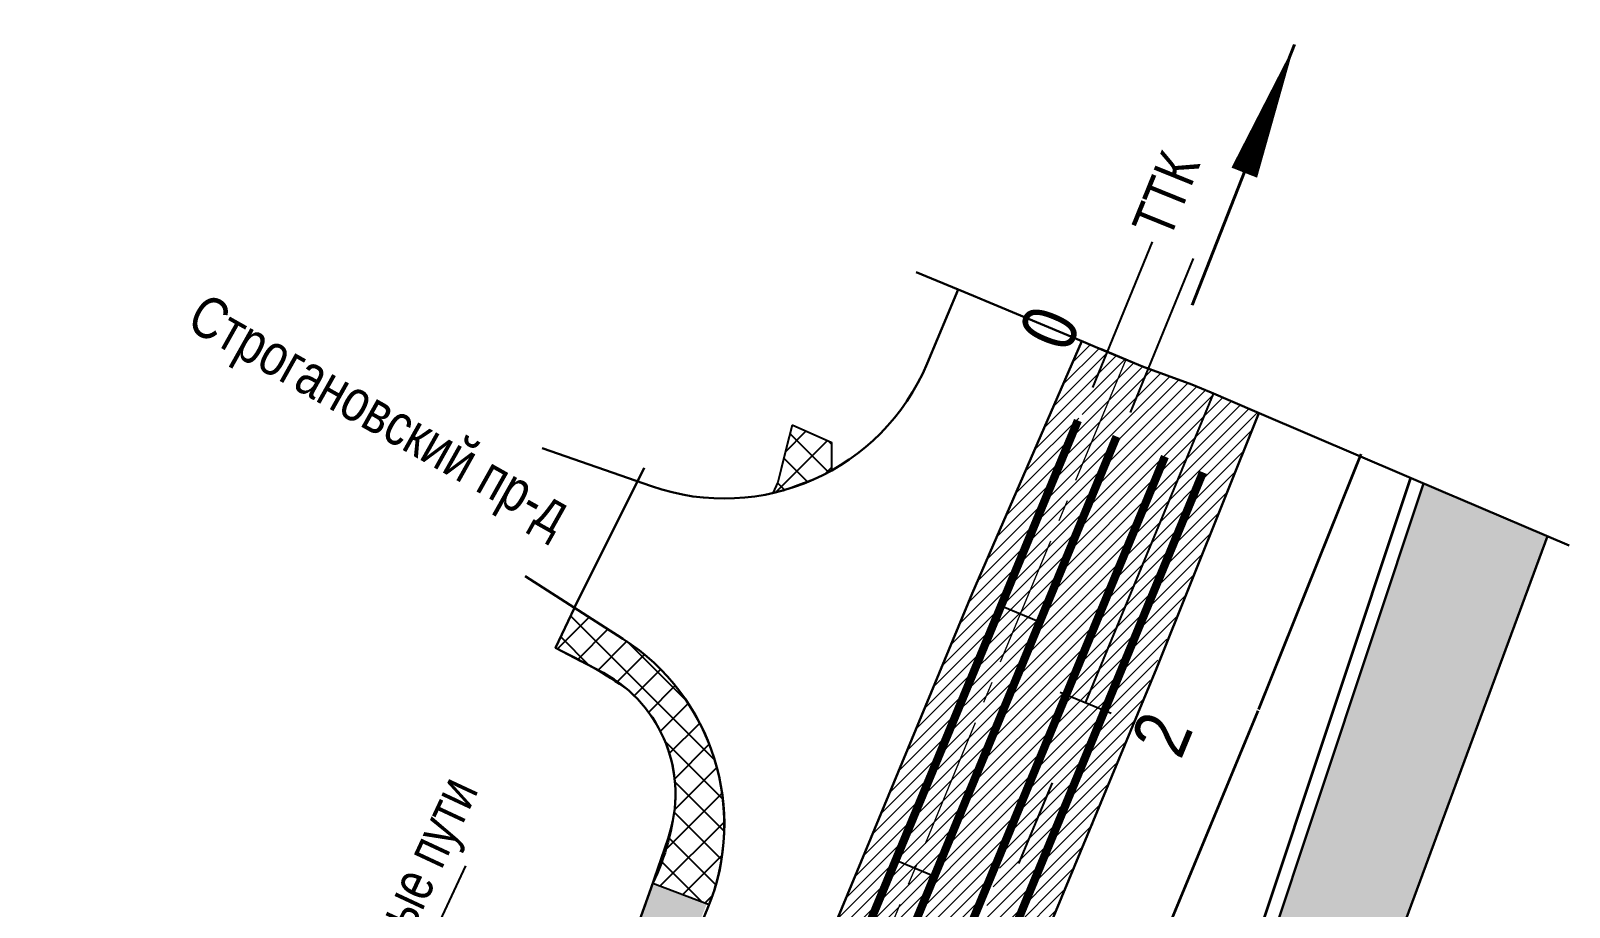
# Model space of a CAD drawing. Extents: x 11119 to 11241, y 9084 to 9312.
# Drawn here: x 11177.3 to 11233.2, y 9279.9 to 9311.7 of the extents above; entities that cross this region are included whole.
import ezdxf
from ezdxf.enums import TextEntityAlignment as Align

# ---------------------------------------------------------------- set-up
doc = ezdxf.new("R2010")
doc.units = 0
doc.linetypes.add('HIDDEN2', pattern=[4.762499999999999, 3.175, -1.5875])
doc.linetypes.add('осевая2', pattern=[28.575000000000003, 19.05, -3.175, 3.175, -3.175])
for name, color, linetype in [('05_PutiPost', 7, 'Continuous'), ('_заливка', 7, 'Continuous'), ('_фин_подписи', 7, 'Continuous'), ('TEXT', 7, 'Continuous')]:
    doc.layers.add(name, color=color, linetype=linetype)
for name, color, linetype, lineweight in [('_Граница тротуара', 30, 'Continuous', 30), ('_размеры', 7, 'Continuous', 35), ('Тр_лево.Кромка', 5, 'Continuous', 35), ('Тр_лево.Ось трассы', 1, 'осевая2', 25), ('Тр_лево.Пикетаж', 1, 'Continuous', 30), ('Тр_право.Краевая', 7, 'Continuous', 35), ('Тр_право.Кромка', 5, 'Continuous', 30), ('ТР_право.Ось трассы', 1, 'осевая2', 25), ('ТР_право.Пикетаж', 1, 'Continuous', 25)]:
    doc.layers.add(name, color=color, linetype=linetype, lineweight=lineweight)
doc.styles.add('TITLE', font='arial.ttf', dxfattribs={"width": 0.8})
pattern_1 = [(45, (0, 0), (-0.2245064030267288, 0.2245064030267289), [])]
pattern_2 = [(315, (0, 0), (0.5612660075668222, 0.5612660075668219), []), (45, (0, 0), (-0.5612660075668219, 0.5612660075668222), [])]

# ---------------------------------------------------------------- blocks, each defined once
blk = doc.blocks.new('stationing')
at = {"color": 1, "lineweight": 25}
blk.add_line((0, 1), (0, -1), dxfattribs=at)

msp = doc.modelspace()

# ---------------------------------------------------------------- hatches: boundary and pattern name
at = {"transparency": 33554559}
h = msp.add_hatch(dxfattribs=at)
h.set_pattern_fill('NET', color=1, scale=0.25, angle=315)
h.set_pattern_definition(pattern_2)
h.paths.add_polyline_path([(11204.9487685171, 9297.36643470565), (11204.73197143468, 9296.515088656271), (11204.54515363018, 9295.781468977935), (11204.42176543474, 9295.296932767724), (11204.24141725092, 9294.8989072385), (11204.61620333844, 9294.993513389554), (11205.26362491649, 9295.235679207688), (11205.84805206447, 9295.448181217169), (11206.38532511087, 9295.723455188714), (11206.39, 9296.72)])
h = msp.add_hatch(color=1, dxfattribs=at)
h.dxf.hatch_style = 1
edge = h.paths.add_edge_path()
edge.add_line((11232.39084286388, 9293.33140311543), (11227.88796383235, 9295.25241712141))
edge.add_line((11227.88796383235, 9295.25241712141), (11224.28664205416, 9284.435768044108))
edge.add_line((11224.28664205416, 9284.435768044108), (11218.64162495946, 9267.39835613486))
edge.add_arc((11538.26523183287, 9149.604935994665), 340.6384298623638, 159.7692449009625, 160.3883429383996)
edge.add_arc((12014.78241449832, 8979.815546032267), 846.5011210338125, 160.3883427056097, 160.6415761943287)
edge.add_line((11216.13955531332, 9260.410862073533), (11212.83748565126, 9250.934431584006))
edge.add_arc((9555.253854539435, 9820.65779815464), 1752.760168575967, 340.90814050880425, 341.0317872507118, ccw=False)
edge.add_arc((10786.3173250322, 9394.55972260294), 450.041151147211, 340.8145151061747, 340.90814041205545, ccw=False)
edge.add_line((11211.36303485047, 9246.663873131127), (11213.48147338384, 9245.92675648882))
edge.add_arc((10771.78945471342, 9399.631698373225), 467.6719454027953, 340.8125524081356, 340.9248756454464)
edge.add_arc((9296.294539236991, 9909.850339333469), 2028.892079522298, 340.9248749155656, 341.0318634575707)
edge.add_line((11215.01673410784, 9250.374631472827), (11219.3661699881, 9261.97531000702))
edge.add_line((11219.3661699881, 9261.97531000702), (11220.77660740989, 9265.711677266761))
edge.add_line((11220.77660740989, 9265.711677266761), (11221.07259089938, 9265.97784908597))
edge.add_line((11221.07259089938, 9265.97784908597), (11222.49246320994, 9265.812865321817))
edge.add_line((11222.49246320994, 9265.812865321817), (11224.46146320994, 9272.5328652913))
edge.add_line((11224.46146320994, 9272.5328652913), (11225.90433912168, 9275.764921689504))
edge.add_line((11225.90433912168, 9275.764921689504), (11227.20147679067, 9279.284209326457))
edge.add_line((11227.20147679067, 9279.284209326457), (11232.39084286388, 9293.33140311543))
h = msp.add_hatch(dxfattribs=at)
h.set_pattern_fill('NET', color=1, scale=0.25, angle=315)
h.set_pattern_definition(pattern_2)
edge = h.paths.add_edge_path()
edge.add_line((11197.03672612749, 9290.731089305646), (11196.35150426421, 9289.277418626292))
edge.add_arc((11188.75340930188, 9273.192352650301), 17.78933372862887, 54.924156248063184, 64.71537723618428, ccw=False)
edge.add_line((11198.97623251996, 9287.7510023116), (11199.42975523103, 9287.305587539737))
edge.add_line((11199.42975523103, 9287.305587539737), (11199.66754713622, 9287.019578186595))
edge.add_line((11199.66754713622, 9287.019578186595), (11200.00093906023, 9286.529179524145))
edge.add_line((11200.00093906023, 9286.529179524145), (11200.31906321293, 9285.89824972317))
edge.add_line((11200.31906321293, 9285.89824972317), (11200.54726967571, 9285.220306955565))
edge.add_line((11200.54726967571, 9285.220306955565), (11200.69343889882, 9284.33045500203))
edge.add_line((11200.69343889882, 9284.33045500203), (11200.70315482687, 9283.78328048918))
edge.add_arc((11192.37026384686, 9284.38324825994), 8.354461886358047, 334.05869851853356, 355.88181289400626, ccw=False)
edge.add_line((11199.88295252747, 9280.728587920203), (11201.93317016636, 9279.95343909056))
edge.add_arc((11194.4390116853, 9282.86578884406), 8.04016121890191, 338.7630780703363, 384.3539132447108)
edge.add_arc((11194.38793496867, 9282.80419007758), 8.11217024085191, 24.6015043107709, 60.43464309702738)
edge.add_arc((11133.70865354401, 9190.804598563735), 118.3036277090949, 56.85598549492674, 57.63566038180938)
edge.add_line((11197.03672612749, 9290.731089305646), (11196.35150426421, 9289.27741862629))
edge.add_line((11196.35150426421, 9289.27741862629), (11197.03672612749, 9290.731089305646))
h = msp.add_hatch(color=1, dxfattribs=at)
h.dxf.hatch_style = 1
edge = h.paths.add_edge_path()
edge.add_line((11190.36249090778, 9251.357120703533), (11201.84580068992, 9279.983879810105))
edge.add_line((11201.84580068992, 9279.983879810105), (11199.85838433268, 9280.72494887286))
edge.add_line((11199.85838433268, 9280.72494887286), (11199.00154283155, 9278.253137679241))
edge.add_line((11199.00154283155, 9278.253137679241), (11196.24558389505, 9271.299344644918))
edge.add_line((11196.24558389505, 9271.299344644918), (11189.66288256075, 9255.127158105255))
edge.add_line((11189.66288256075, 9255.127158105255), (11183.92890878863, 9240.73497988437))
edge.add_line((11183.92890878863, 9240.73497988437), (11183.32974303297, 9239.248555508155))
edge.add_line((11183.32974303297, 9239.248555508155), (11182.80197634698, 9238.17440676094))
edge.add_line((11182.80197634698, 9238.17440676094), (11181.92402593956, 9237.368000834253))
edge.add_arc((11179.82689818005, 9240.799733204125), 4.021782179351422, 282.77967504758607, 301.4290547875482, ccw=False)
edge.add_arc((11179.85759595219, 9247.797912505512), 10.95406062651701, 266.85400527962383, 274.4972982436913, ccw=False)
edge.add_line((11179.25643294158, 9236.860360345907), (11178.4711187902, 9237.08674282017))
edge.add_line((11178.4711187902, 9237.08674282017), (11177.8555509553, 9235.316476985081))
edge.add_line((11177.8555509553, 9235.316476985081), (11179.41282366287, 9234.839818303039))
edge.add_arc((11180.28196714718, 9239.775028445487), 5.011158503424705, 260.0120168215674, 290.4309600338683)
edge.add_line((11182.03125464526, 9235.079104383547), (11182.89767738766, 9235.513081036888))
edge.add_line((11182.89767738766, 9235.513081036888), (11183.84074172068, 9236.265540981345))
edge.add_line((11183.84074172068, 9236.265540981345), (11184.37223131906, 9236.876846997216))
edge.add_line((11184.37223131906, 9236.876846997216), (11184.89140287366, 9237.85771734781))
edge.add_line((11184.89140287366, 9237.85771734781), (11186.02373360275, 9240.549872046135))
edge.add_line((11186.02373360275, 9240.549872046135), (11186.77651200785, 9242.317017588906))
edge.add_line((11186.77651200785, 9242.317017588906), (11190.36249090778, 9251.357120703533))
at = {"layer": '_заливка', "lineweight": 9, "transparency": 33554559}
h = msp.add_hatch(dxfattribs=at)
h.set_pattern_fill('ANSI31', color=1, scale=0.1)
h.set_pattern_definition(pattern_1)
edge = h.paths.add_edge_path()
edge.add_arc((10960.85320340859, 9328.677256249286), 250.7619958421639, 336.541674827906, 338.9585586579041)
edge.add_arc((10882.93372992276, 9358.206076546443), 334.0882541237883, 339.0300020596925, 340.3191841795625)
edge.add_arc((10255.26421065595, 9582.70572113863), 1000.698421941515, 340.3192653083677, 340.7490109003679)
edge.add_line((11200.00690795499, 9252.768503510222), (11203.31576707301, 9262.205204605676))
edge.add_arc((12712.94282347271, 8734.19820318308), 1599.301485951074, 160.4536470609788, 160.7222103570732, ccw=False)
edge.add_arc((11707.69386237736, 9091.091350231924), 532.5783765204013, 159.6479680311368, 160.4536792040068, ccw=False)
edge.add_arc((11582.5686901968, 9137.1725896426), 399.2379881939293, 158.419335327997, 159.6031361749303, ccw=False)
edge.add_arc((11297.60414924454, 9251.47399361871), 92.21979751745032, 154.6829942115048, 159.3363609338124, ccw=False)
edge.add_arc((11122.93735286082, 9334.441003688165), 101.1505727905174, 334.509434561279, 338.7811455697778)
edge.add_line((11217.2303973075, 9297.831440117634), (11217.88196804512, 9299.421497128544))
edge.add_line((11217.88196804512, 9299.421497128544), (11216.97332713004, 9299.789698632687))
edge.add_line((11216.97332713004, 9299.789698632687), (11216.40056159733, 9300.026765300729))
edge.add_line((11216.40056159733, 9300.026765300729), (11215.7384939356, 9298.410340662433))
edge.add_arc((11146.6283340564, 9324.70403931974), 73.94303745187091, 333.3515994787802, 339.1701478409827, ccw=False)
edge.add_arc((11706.39548174499, 9087.74640739836), 534.0882480158004, 157.5689095414417, 158.3746420528448)
edge.add_arc((11582.56869015481, 9137.172589658794), 400.7619881489247, 158.4193353279791, 159.6031361749376)
edge.add_arc((11707.68058176192, 9091.096170669827), 534.0882480157607, 159.6478294509907, 160.4536096897734)
edge.add_arc((12712.82304548434, 8734.240412087544), 1600.698488361929, 160.4536096888279, 160.7221783797434)
edge.add_line((11201.87761293587, 9262.709475046868), (11198.56875381803, 9253.272773951901))
edge.add_arc((10255.14443969155, 9582.748053839021), 999.3014542878028, 340.319401765672, 340.7490927550002, ccw=False)
edge.add_arc((10882.92050729588, 9358.210974368221), 332.5783550079479, 339.0303567760767, 340.31948440696686, ccw=False)
edge.add_arc((10960.85320338525, 9328.677256258812), 249.2379958673725, 336.5416748279298, 338.9585586579286, ccw=False)
edge.add_arc((10884.56707950884, 9362.2357563595), 332.5783550077703, 335.180749087956, 336.4698767098463, ccw=False)
edge.add_arc((10279.42425767837, 9642.09617925133), 999.3014542877137, 334.7511407308965, 335.18083172321116, ccw=False)
edge.add_line((11183.2560865318, 9215.843411878499), (11172.65261688781, 9193.28659560024))
edge.add_arc((11896.85580028179, 8851.749248274682), 800.6984516384109, 154.751232804019, 155.1809851919791)
edge.add_arc((11412.83354911719, 9075.594407072345), 267.4216053953682, 155.181086643461, 156.4702755090907)
edge.add_arc((11351.81622233942, 9102.436012771017), 200.7620030009504, 156.541674866188, 158.9819691019194)
edge.add_arc((11414.16013117911, 9078.838915615479), 267.421605395302, 159.0533684590777, 160.3425573191455)
edge.add_arc((11916.35843587038, 8899.448120130175), 800.6984516383793, 160.3426587743438, 160.7724111641606)
edge.add_line((11160.32462036394, 9163.135207919619), (11157.01961582956, 9153.697151549777))
edge.add_arc((10402.30439558796, 9416.922832034166), 799.301459107136, 340.3428293346068, 340.7725134891394, ccw=False)
edge.add_arc((10904.60923538469, 9237.494655360233), 265.9117116737425, 339.05381186906436, 340.3429325771344, ccw=False)
edge.add_arc((10966.9663780784, 9213.892662198223), 199.2379984952192, 335.69632663122644, 338.9819691325941, ccw=False)
edge.add_arc((10906.3389156002, 9241.637537753619), 265.9117116736383, 334.3353632136814, 335.62448389474065, ccw=False)
edge.add_arc((10425.57037350485, 9472.648861284057), 799.3014591070586, 333.90578227461674, 334.3354664381545, ccw=False)
edge.add_line((11143.40060929303, 9121.07728234322), (11142.75592328032, 9119.75679922723))
edge.add_line((11142.75592328032, 9119.75679922723), (11143.44067284133, 9119.422490928358))
edge.add_line((11143.44067284133, 9119.422490928358), (11144.12542240234, 9119.088182629486))
edge.add_line((11144.12542240234, 9119.088182629486), (11144.77010841512, 9120.408665745617))
edge.add_arc((10425.68464382172, 9472.593425590043), 800.698451638436, 333.9058845996309, 334.3356369859803)
edge.add_arc((10906.35169789145, 9241.631571874894), 267.4216053953801, 334.3357384342879, 335.6249273047277)
edge.add_arc((10966.96637808908, 9213.892662193788), 200.7619984836663, 335.6963266312035, 338.9819691325887)
edge.add_arc((10904.62246507121, 9237.489761069874), 267.4216053953035, 339.0533684590648, 340.3425573191423)
edge.add_arc((10402.42416037995, 9416.880556555278), 800.6984516384059, 340.3426587743357, 340.772411164163)
edge.add_line((11158.45797588643, 9153.193468765858), (11161.76298042068, 9162.631525135335))
edge.add_arc((11916.47820066238, 8899.405844651836), 799.3014591069376, 160.3428293189836, 160.7725134892019, ccw=False)
edge.add_arc((11414.1733608656, 9078.834021325003), 265.911711673755, 159.0538118690398, 160.3429325300139, ccw=False)
edge.add_arc((11351.81622231835, 9102.436012779664), 199.2380029781778, 156.5416748661911, 158.9819691019119, ccw=False)
edge.add_arc((11412.84641803549, 9075.58863042748), 265.9117116738219, 155.1807113755022, 156.4698320991178, ccw=False)
edge.add_arc((11896.97087603596, 8851.69550450958), 799.3014591070247, 154.751130478967, 155.1808146283591, ccw=False)
edge.add_line((11174.03183143843, 9192.6382567819), (11184.63530108217, 9215.195073059645))
edge.add_arc((10279.53935597353, 9642.04242495945), 1000.698421941385, 334.75122258551, 335.1809681732432)
edge.add_arc((10884.57994350563, 9362.22998192375), 334.0882541235515, 335.1810492935732, 336.4702314262105)
edge = h.paths.add_edge_path()
edge.add_line((11184.63530108221, 9215.195073059711), (11174.03183143831, 9192.638256781645))
edge.add_arc((11896.97087603595, 8851.695504509686), 799.3014591069698, 154.7511304789937, 155.1809175681624)
edge.add_arc((11412.84641803541, 9075.588630427443), 265.9117116737643, 155.1810208012335, 156.4698320991188)
edge.add_arc((11351.81622231837, 9102.436012779648), 199.2380029782016, 156.5416748662094, 158.9819691019174)
edge.add_arc((11414.17336086565, 9078.834021325085), 265.9117116737676, 159.0538118690656, 160.3426231798478)
edge.add_arc((11916.47820066217, 8899.405844651465), 799.3014591068625, 160.342726404294, 160.7725134891734)
edge.add_line((11161.76298042067, 9162.631525135315), (11158.45797588645, 9153.193468765934))
edge.add_arc((10402.42416038015, 9416.88055655528), 800.6984516382164, 340.3427605240735, 340.77241116416394, ccw=False)
edge.add_arc((10904.62246507125, 9237.489761069874), 267.4216053952641, 339.05336845906623, 340.3428619723902, ccw=False)
edge.add_arc((10966.96637808906, 9213.892662193768), 200.7619984836741, 335.6963266312125, 338.9819691326018, ccw=False)
edge.add_arc((10906.35169789143, 9241.631571874908), 267.4216053954054, 334.33543380248636, 335.62492730472803, ccw=False)
edge.add_arc((10425.68464382203, 9472.593425590056), 800.6984516381655, 333.9058845996198, 334.33553524339123, ccw=False)
edge.add_line((11144.77010841512, 9120.40866574561), (11144.12542240234, 9119.088182629486))
edge.add_line((11144.12542240234, 9119.088182629486), (11145.84255115993, 9118.274726918231))
edge.add_line((11145.84255115993, 9118.274726918231), (11146.1003392303, 9118.801480660391))
edge.add_arc((9350.371461333194, 9997.613428794433), 1999.238015619134, 333.9233313801634, 335.4003690184237)
edge.add_line((11168.15621581796, 9165.380751318065), (11172.31888284911, 9174.472959389208))
edge.add_arc((12991.48923372241, 8341.60591715123), 2000.76192375373, 154.8228014626565, 155.4003690184221, ccw=False)
edge.add_line((11180.80684706387, 9192.768398812199), (11190.13405935562, 9212.610226168521))
edge.add_arc((10105.03645468036, 9723.381590992034), 1199.301546232495, 334.7929456904192, 334.9720139928215)
edge.add_arc((10829.96856321873, 9384.908793111801), 399.2450501682269, 334.9720425331191, 335.5091811073343)
edge.add_arc((10975.57705474326, 9318.579225157819), 239.2405365163026, 335.5092097635372, 336.4044470636349)
edge.add_arc((11017.94744344308, 9286.912783460217), 188.124094679349, 340.0797012727807, 341.2256758939971)
edge.add_arc((11122.27276254319, 9261.437391416383), 81.69961586201619, 334.5791128300561, 343.7709571512818)
edge.add_arc((11037.71794950629, 9289.189600517078), 170.6678642153113, 342.7586741612616, 344.0118089667743)
edge.add_arc((10971.79773889597, 9308.077088957842), 239.2405365163008, 344.0118377492705, 344.9070750090608)
edge.add_arc((10817.31256233238, 9349.739717428942), 399.2450501681926, 344.9071036801517, 345.4442850574388)
edge.add_arc((10042.93491089333, 9550.810973071164), 1199.30154623194, 345.4442850562914, 345.6233391164881)
edge.add_line((11204.67958948449, 9253.030012364381), (11207.16758947875, 9262.71555911511))
edge.add_arc((12370.26532652916, 8964.587164635708), 1200.698499010744, 165.444280294154, 165.6233106958387, ccw=False)
edge.add_arc((11595.99705745249, 9165.63029195243), 400.7549437894046, 164.9071510908681, 165.4443086207094, ccw=False)
edge.add_arc((11441.52062512692, 9207.290671798422), 240.7594582502052, 164.011923194801, 164.9071792873559, ccw=False)
edge.add_arc((11375.60283139245, 9226.177538417267), 172.1892806108776, 162.7583994180149, 164.011951297595, ccw=False)
edge.add_arc((11239.70165029024, 9271.643440242899), 29.08900305517864, 153.5312584423402, 168.9582058103698, ccw=False)
edge.add_arc((11251.08151924578, 9271.562748536038), 39.62865136430619, 155.0944281558504, 160.7794910933853, ccw=False)
edge.add_line((11215.13821097585, 9288.2513254546), (11216.50471301408, 9291.57906877034))
edge.add_line((11216.50471301408, 9291.57906877034), (11217.94290512409, 9295.049318227553))
edge.add_line((11217.94290512409, 9295.049318227553), (11219.2628067722, 9298.231173773422))
edge.add_line((11219.2628067722, 9298.231173773422), (11219.51003245764, 9298.82715485991))
edge.add_line((11219.51003245764, 9298.82715485991), (11217.88196804512, 9299.421497128544))
edge.add_line((11217.88196804512, 9299.421497128544), (11217.23039730751, 9297.83144011765))
edge.add_arc((11129.28945915705, 9331.837308254338), 94.2868372070694, 334.3323019983236, 338.859019685238, ccw=False)
edge.add_arc((11303.1906585715, 9249.236406412494), 98.23659481434169, 154.8429509288801, 159.2650504935605)
edge.add_arc((11582.56869019689, 9137.172589642614), 399.2379881939997, 158.4193353279636, 159.6031361749803)
edge.add_arc((11707.6938623804, 9091.091350240358), 532.5783765203183, 159.6479680321343, 160.4536310139982)
edge.add_arc((12712.94282347252, 8734.198203182412), 1599.301485951115, 160.453631013029, 160.7222103570509)
edge.add_line((11203.31576707298, 9262.205204605609), (11200.006907955, 9252.768503510231))
edge.add_arc((10255.26421065619, 9582.705721138722), 1000.698421941327, 340.3193466225314, 340.74901090035917, ccw=False)
edge.add_arc((10882.93372992273, 9358.206076546336), 334.0882541237872, 339.03000205972353, 340.3194277408674, ccw=False)
edge.add_arc((10960.8532034086, 9328.677256249312), 250.7619958421712, 336.5416748278885, 338.95855865791367, ccw=False)
edge.add_arc((10884.57994350564, 9362.2299819238), 334.088254123565, 335.18080578299623, 336.47023142619344, ccw=False)
edge.add_arc((10279.53935597349, 9642.04242495944), 1000.69842194142, 334.7512225855158, 335.1808868760039, ccw=False)
edge = h.paths.add_edge_path(flags=16)
edge.add_arc((11087.18456166224, 9268.776160024485), 112.1295508684505, 334.586412648494, 336.7522528254847)
edge.add_arc((11004.39752305389, 9305.268877660994), 202.6005928519215, 336.5110023776231, 337.7117408974446)
edge.add_arc((11004.42253749795, 9305.26174470801), 202.5747420306425, 337.7109243137504, 340.6583645608166)
edge.add_arc((10591.4550373682, 9446.344885266159), 638.9717800548846, 340.9860528337904, 341.6787514517444)
edge.add_arc((11112.92702818574, 9276.085010363493), 90.44254535572009, 340.2261944455365, 345.0202805085085)
edge.add_line((11200.29609869118, 9252.707680972911), (11204.81213402858, 9265.150458803673))
edge.add_line((11204.81213402858, 9265.150458803673), (11206.87939675473, 9268.893895742833))
edge.add_arc((11707.70380674819, 9091.087740794856), 531.4509557642032, 159.6480720524178, 160.453767176444, ccw=False)
edge.add_arc((11582.56869022817, 9137.172589630576), 398.0999882275158, 159.4270371125631, 159.6031361749496, ccw=False)
edge.add_arc((11375.69139291958, 9226.818633760919), 173.2790148924341, 163.1436554969122, 164.2233867163129)
edge.add_arc((11441.57560522456, 9208.204654540561), 241.7422141559172, 164.2234622961241, 165.1194210362164)
edge.add_line((11207.94065575621, 9270.285315715544), (11204.47106392619, 9263.924176806291))
edge.add_line((11204.47106392619, 9263.924176806291), (11202.3047725683, 9255.423680561282))
edge.add_line((11202.3047725683, 9255.423680561282), (11201.26454482855, 9250.934241624063))
edge.add_line((11201.26454482855, 9250.934241624063), (11200.26256743065, 9246.837940061647))
edge.add_line((11200.26256743065, 9246.837940061647), (11199.38004591459, 9242.80107762716))
edge.add_line((11199.38004591459, 9242.80107762716), (11198.62156654327, 9239.527614814566))
edge.add_arc((11098.40383285908, 9260.885895037336), 102.4683867291242, 340.99218819851876, 347.9691837577884, ccw=False)
edge.add_arc((11092.04516997548, 9263.253245231113), 109.2515053548787, 338.2947891368498, 340.90446487184147, ccw=False)
edge.add_arc((10946.11435267076, 9330.810330394987), 269.9637760797901, 335.37366776758654, 336.4273335634254, ccw=False)
edge.add_arc((10485.69555375863, 9542.122800719862), 776.5586941802353, 334.93155156780387, 335.35621080967576, ccw=False)
edge.add_line((11189.10417342491, 9213.09435318669), (11179.77696113311, 9193.252525830265))
edge.add_arc((9619.378490108009, 9916.398712910446), 1719.820861678937, 334.46296672711424, 335.1352545351325, ccw=False)
edge.add_line((11171.1846066659, 9174.99357880386), (11167.02254046852, 9165.901087710792))
edge.add_arc((11212.49639738552, 9140.687346422148), 51.99619613662458, 150.9930890519086, 156.6019104410604)
edge.add_arc((8614.912374760512, 10297.63982897959), 2791.592885738123, 335.3842523494115, 335.98065972551467, ccw=False)
edge.add_line((11152.80993480688, 9134.855749963019), (11155.10953918241, 9141.576602252722))
edge.add_arc((8392.046830816644, 10005.88813332467), 2895.090664056227, 342.6298352655161, 342.7598604605748)
edge.add_line((11157.06386330085, 9147.849227925986), (11158.64292352367, 9153.094371752339))
edge.add_line((11158.64292352367, 9153.094371752339), (11162.03445645583, 9163.625942010052))
edge.add_line((11162.03445645583, 9163.625942010052), (11163.34262852235, 9166.892684258066))
edge.add_line((11163.34262852235, 9166.892684258066), (11165.1274433244, 9171.037989632547))
edge.add_line((11165.1274433244, 9171.037989632547), (11166.48910424814, 9173.942276273716))
edge.add_arc((11265.18700429862, 9129.61022703409), 108.1970704971164, 151.4740190233012, 155.8118559510081, ccw=False)
edge.add_arc((11413.03760607252, 9076.452194041012), 264.566660564163, 155.3675211621505, 156.6575096818242, ccw=False)
edge.add_arc((11896.64689530822, 8854.710995613641), 796.5883741346014, 154.9372609439008, 155.3677899384414, ccw=False)
edge.add_line((11175.06171736906, 9192.15412976355), (11185.66518701318, 9214.710946042105))
edge.add_arc((6863.439493106161, 11259.81379456952), 4781.639949862913, 334.678375744637, 334.6970720917728)
edge.add_arc((10350.73050765911, 9611.672720027485), 924.4950842688273, 334.66839253124, 334.9789106968286)
edge = h.paths.add_edge_path()
edge.add_arc((10960.85320338528, 9328.677256258818), 249.2379958673446, 336.5416748279121, 338.9585586579069)
edge.add_arc((10882.9205072959, 9358.21097436814), 332.5783550079005, 339.0303567760753, 340.3192367128549)
edge.add_arc((10255.14443969181, 9582.748053839088), 999.3014542875868, 340.3193193303743, 340.7490927549923)
edge.add_line((11198.56875381804, 9253.27277395191), (11201.87761293605, 9262.709475047364))
edge.add_arc((12712.82304548452, 8734.240412087749), 1600.698488362032, 160.4536256135373, 160.7221783797336, ccw=False)
edge.add_arc((11707.6805817589, 9091.096170661556), 534.0882480158078, 159.6478294500389, 160.4536574162293, ccw=False)
edge.add_arc((11582.56869015481, 9137.172589658758), 400.7619881489357, 158.4193353279879, 159.6031361749229, ccw=False)
edge.add_arc((11706.39548174177, 9087.746407390194), 534.0882480158093, 157.568861813099, 158.3746420519132, ccw=False)
edge.add_arc((11293.52614409103, 9260.1008440189), 86.709492270397, 153.7802997547864, 158.7412925121671, ccw=False)
edge.add_line((11215.73849393577, 9298.410340662847), (11216.40056159733, 9300.026765300729))
edge.add_line((11216.40056159733, 9300.026765300729), (11215.46390856944, 9300.419708394675))
edge.add_line((11215.46390856944, 9300.419708394675), (11214.93384186419, 9299.197446738717))
edge.add_line((11214.93384186419, 9299.197446738717), (11212.00293694432, 9292.439179023759))
edge.add_line((11212.00293694432, 9292.439179023759), (11208.9671326576, 9285.168762162959))
edge.add_line((11208.9671326576, 9285.168762162959), (11207.33891262181, 9281.239523985867))
edge.add_line((11207.33891262181, 9281.239523985867), (11206.52480260392, 9279.274904897322))
edge.add_line((11206.52480260392, 9279.274904897322), (11205.71069258612, 9277.31028580892))
edge.add_arc((49517.89092932019, -6600.581974655874), 41472.0462134065, 157.4891920588638, 157.4992365309932)
edge.add_line((11202.92774216457, 9270.59356762311), (11200.0660687327, 9263.35825570132))
edge.add_line((11200.0660687327, 9263.35825570132), (11196.83626349655, 9253.872306772486))
edge.add_line((11196.83626349655, 9253.872306772486), (11194.49862462142, 9246.889249914173))
edge.add_line((11194.49862462142, 9246.889249914173), (11192.07896553952, 9239.714323033442))
edge.add_arc((11004.34094783889, 9305.292762736373), 198.8620000000803, 337.80693088956605, 340.74527004789053, ccw=False)
edge.add_arc((11095.41734399601, 9266.71234595099), 99.96866365331564, 334.14514797582825, 338.56352848231086, ccw=False)
edge.add_arc((10990.50880496814, 9308.704020932379), 212.8372606325553, 334.27358474504587, 336.28887841821546, ccw=False)
edge.add_line((11182.24899661105, 9216.316800916255), (11171.62273095711, 9193.770722618432))
edge.add_arc((11392.85948878123, 9087.219543036977), 245.5582555784402, 154.2837860748616, 155.6865586897108)
edge.add_arc((11412.81983248788, 9075.600635856728), 268.5425416994615, 155.1808604101093, 156.4706276552429)
edge.add_arc((11292.48806553739, 9116.466684302275), 142.2943487512853, 152.2104273866915, 155.6318235131492)
edge.add_arc((11325.29986158196, 9097.522302454307), 180.0378705253166, 154.4483263952482, 156.3827202719421)
edge.add_arc((15385.43030849517, 7565.405416537162), 4519.399883717253, 159.2084857848093, 159.2909655000261)
edge.add_line((11158.03661260401, 9163.566187199223), (11155.10452344082, 9154.335299320233))
edge.add_arc((10845.74777002643, 9247.863547823717), 323.1859126744556, 342.2114090657468, 343.178286660322, ccw=False)
edge.add_line((11153.48224361487, 9149.128407592541), (11151.55640395892, 9142.947206043347))
edge.add_arc((11060.59912237462, 9170.688920785426), 95.09379480300424, 336.20243018514344, 343.03844172990824, ccw=False)
edge.add_arc((8137.32096841553, 10475.90389085113), 3296.520830859154, 335.84733536995213, 335.94728627246525, ccw=False)
edge.add_line((11145.25930912073, 9127.06864264475), (11142.84533163634, 9121.68126335882))
edge.add_line((11142.84533163634, 9121.68126335882), (11142.12843710479, 9120.081338432243))
edge.add_line((11142.12843710479, 9120.081338432243), (11142.75592328032, 9119.75679922723))
edge.add_line((11142.75592328032, 9119.75679922723), (11143.40060929304, 9121.077282343227))
edge.add_arc((10425.57037350513, 9472.648861283946), 799.3014591067566, 333.9057822746155, 334.3355693590834)
edge.add_arc((10906.3389156001, 9241.637537753637), 265.9117116737366, 334.3356725827229, 335.6244838947347)
edge.add_arc((10966.9663780784, 9213.892662198208), 199.2379984952178, 335.6963266312159, 338.9819691326259)
edge.add_arc((10904.60923538477, 9237.494655360288), 265.9117116736877, 339.0538118690679, 340.3426232010986)
edge.add_arc((10402.30439558802, 9416.922832033868), 799.3014591069852, 340.342726411372, 340.7725134891727)
edge.add_line((11157.01961582963, 9153.697151549968), (11160.32462036395, 9163.135207919633))
edge.add_arc((11916.35843587045, 8899.448120130373), 800.6984516383824, 160.342760512912, 160.7724111641745, ccw=False)
edge.add_arc((11414.16013117909, 9078.838915615455), 267.4216053952937, 159.0533684590791, 160.3428619388871, ccw=False)
edge.add_arc((11351.81622233946, 9102.43601277102), 200.7620030009798, 156.5416748662012, 158.9819691019337, ccw=False)
edge.add_arc((11412.83354911712, 9075.594407072336), 267.4216053953076, 155.1807820068694, 156.4702755090893, ccw=False)
edge.add_arc((11896.85580028191, 8851.749248274713), 800.6984516385053, 154.7512328040291, 155.1808834478086, ccw=False)
edge.add_line((11172.65261688779, 9193.286595600184), (11183.25608653169, 9215.843411878273))
edge.add_arc((10279.42425767859, 9642.096179251044), 999.3014542873887, 334.7511407308915, 335.1809141624561)
edge.add_arc((10884.56707950872, 9362.235756359583), 332.5783550079171, 335.1809967939338, 336.4698767098313)
h = msp.add_hatch(dxfattribs=at)
h.set_pattern_fill('ANSI31', color=1, scale=0.1)
h.set_pattern_definition(pattern_1)
edge = h.paths.add_edge_path()
edge.add_line((11221.91168807062, 9297.802010250942), (11220.86496252817, 9298.248563314744))
edge.add_line((11220.86496252817, 9298.248563314744), (11220.16407951996, 9298.547573362737))
edge.add_line((11220.16407951996, 9298.547573362737), (11219.46319651175, 9298.84658341073))
edge.add_line((11219.46319651175, 9298.84658341073), (11219.33053883087, 9298.535632273597))
edge.add_arc((12323.48035620034, 8826.80470649997), 1200.698499011424, 156.8661535568054, 157.0452123322502)
edge.add_arc((11586.88209302814, 9138.786581346938), 400.754943789424, 157.045240642418, 157.5823980184626)
edge.add_arc((11438.97768424472, 9199.801671737654), 240.7594582501874, 157.5824262129988, 158.4776821948031)
edge.add_arc((11375.1886111794, 9224.957653510768), 172.1892806108325, 158.4777102963181, 159.73106483465)
edge.add_arc((11355.11522800382, 9232.453975328452), 150.7619948467387, 159.7607698333997, 162.7286944193507)
edge.add_arc((11375.60283139242, 9226.177538417216), 172.1892806108677, 162.7583994179949, 164.0117539563267)
edge.add_arc((11441.5206251269, 9207.29067179845), 240.7594582501791, 164.0117820578883, 164.9070380396926)
edge.add_arc((11595.99705745262, 9165.630291952508), 400.7549437895109, 164.9070662342585, 165.444223610303)
edge.add_arc((12370.26532652926, 8964.58716463579), 1200.698499010816, 165.4442519203857, 165.6233106958305)
edge.add_line((11207.16758947882, 9262.715559115375), (11204.67958948442, 9253.030012364108))
edge.add_arc((10042.93491089296, 9550.810973071391), 1199.301546232361, 345.4442992974552, 345.62333911646857, ccw=False)
edge.add_arc((10817.31256233455, 9349.739717436678), 399.2450501681182, 344.90718940262343, 345.44432783566924, ccw=False)
edge.add_arc((10971.79773889594, 9308.077088957816), 239.2405365163233, 344.01198102582146, 344.907218064812, ccw=False)
edge.add_arc((11037.71794950632, 9289.189600517031), 170.6678642152649, 342.75867416128295, 344.0120098104378, ccw=False)
edge.add_arc((11121.8173267661, 9261.590057289446), 82.17957249349979, 334.7790341269837, 343.757502361974, ccw=False)
edge.add_line((11196.16281834474, 9226.572490024644), (11194.81535969664, 9222.815975663147))
edge.add_arc((10975.5770547433, 9318.579225157859), 239.2405365162839, 335.50906674207926, 336.4043037810698, ccw=False)
edge.add_arc((10829.9685632187, 9384.908793111746), 399.2450501682335, 334.9719569712253, 335.50909540427114, ccw=False)
edge.add_arc((10105.03645468086, 9723.38159099147), 1199.301546231808, 334.7929456904388, 334.9719855094522, ccw=False)
edge.add_line((11190.13405935567, 9212.61022616862), (11180.8068472275, 9192.768399160284))
edge.add_arc((12991.48923372236, 8341.605917151317), 2000.76192375365, 154.8228014516437, 155.4003690292792)
edge.add_line((11172.31888269132, 9174.472959044546), (11168.15621573169, 9165.380751129618))
edge.add_arc((9350.371461333223, 9997.61342879448), 1999.238015619127, 333.9233313859307, 335.4003690124823, ccw=False)
edge.add_line((11146.10033931878, 9118.801480841197), (11145.84255115993, 9118.274726918231))
edge.add_line((11145.84255115993, 9118.274726918231), (11147.21141809249, 9117.6048169833))
edge.add_line((11147.21141809249, 9117.6048169833), (11147.74817331088, 9117.342134289413))
edge.add_line((11147.74817331088, 9117.342134289413), (11148.1786264509, 9118.09946627798))
edge.add_arc((11084.22831102805, 9157.177741729109), 74.9450095397689, 328.5720475265724, 332.0529550569108)
edge.add_arc((11086.04457796673, 9161.171788866199), 75.33978103500718, 328.7204975538935, 332.2014050842317)
edge.add_arc((10723.25058103066, 9341.972030767543), 480.6726946460193, 333.3052433833088, 336.9439275718796)
edge.add_arc((11152.81609997423, 9160.212111519204), 14.27143070547252, 332.9653199711674, 339.4269849348589)
edge.add_arc((11153.48936854622, 9161.731053772946), 14.27157054887292, 332.7529181366998, 339.2145831003919)
edge.add_arc((11154.18724693681, 9163.2612309961), 14.26121637521458, 332.4564255160602, 339.0445671646465)
edge.add_arc((11156.11496043904, 9164.157979406731), 12.87259307986625, 332.2324595426641, 338.8206011912505)
edge.add_arc((11056.92729244991, 9214.203358669463), 123.9154987608, 333.8068578550242, 336.2848315322338)
edge.add_line((11170.3788893856, 9164.365762560905), (11174.73198346622, 9173.607088655444))
edge.add_arc((9656.721394294611, 9898.958948060921), 1682.406451717334, 334.4601032102877, 335.138679587258)
edge.add_line((11183.2159477087, 9191.635933323503), (11192.54315983687, 9211.477760331838))
edge.add_arc((10105.45288682124, 9723.186455757063), 1201.503662357709, 334.7929736327129, 334.9720348189901)
edge.add_arc((10829.9989699558, 9384.894769345712), 401.8735655752081, 334.9719915414864, 335.5091747701572)
edge.add_arc((11157.50137193934, 9236.563294276986), 42.35404872797766, 334.4545346574735, 339.5701462310718)
edge.add_line((11197.19136116739, 9221.779174461146), (11198.61425158158, 9225.519740832437))
edge.add_line((11198.61425158158, 9225.519740832437), (11200.49039553346, 9231.37888860776))
edge.add_line((11200.49039553346, 9231.37888860776), (11202.18068680387, 9238.053535355695))
edge.add_line((11202.18068680387, 9238.053535355695), (11203.03730256024, 9241.750537448526))
edge.add_line((11203.03730256024, 9241.750537448526), (11203.88943044333, 9245.428170674084))
edge.add_line((11203.88943044333, 9245.428170674084), (11204.73951008662, 9249.09696405892))
edge.add_line((11204.73951008662, 9249.09696405892), (11205.85812472096, 9253.924706968766))
edge.add_line((11205.85812472096, 9253.924706968766), (11208.0296649775, 9262.557541669834))
edge.add_line((11208.0296649775, 9262.557541669834), (11209.76439937192, 9267.896014127373))
edge.add_line((11209.76439937192, 9267.896014127373), (11210.97549278857, 9271.113860090796))
edge.add_line((11210.97549278857, 9271.113860090796), (11211.90090253738, 9273.378037939043))
edge.add_line((11211.90090253738, 9273.378037939043), (11213.38481256355, 9276.959025642209))
edge.add_line((11213.38481256355, 9276.959025642209), (11216.20356121247, 9283.671532009119))
edge.add_arc((11248.49358389605, 9272.651796239927), 34.1186186902252, 154.8803207426504, 161.1565761923485, ccw=False)
edge.add_arc((11253.32510093048, 9274.709513390311), 37.82273788612025, 154.9539692201996, 160.820281612643, ccw=False)
edge.add_arc((11279.15037452067, 9268.22630805943), 64.16403404247012, 156.2742759695674, 159.4765453572809, ccw=False)
edge.add_line((11220.40935380779, 9294.043274384165), (11221.77150186519, 9297.49319816997))
edge.add_line((11221.77150186519, 9297.49319816997), (11221.91168807062, 9297.802010250942))

# ---------------------------------------------------------------- linework, layer by layer
at = {"color": 1}
for p, q in [((11196.35150426421, 9289.277418626292), (11197.29330248876, 9288.77506744957)), ((11200.1571540639, 9281.570387960772), (11199.58384652242, 9279.86380529191))]:
    msp.add_line(p, q, dxfattribs=at)
for points in [[(11215.86952750202, 9298.73010769218), (11218.03695124292, 9304.022435453062)], [(11219.51819546928, 9303.417485905507), (11217.23039730944, 9297.831440122367)], [(11204.9487685171, 9297.36643470565), (11204.73197143468, 9296.515088656271), (11204.54515363018, 9295.781468977935), (11204.42176543474, 9295.296932767724), (11204.24141725092, 9294.8989072385), (11204.61620333844, 9294.993513389554), (11205.26362491649, 9295.235679207688), (11205.84805206447, 9295.448181217169), (11206.38532511087, 9295.723455188714), (11206.39, 9296.72), (11204.9487685171, 9297.36643470565)]]:
    msp.add_lwpolyline(points, dxfattribs=at)
msp.add_lwpolyline([(11197.03672612749, 9290.731089305646), (11196.35150426421, 9289.277418626292, -0.04274827210230148), (11198.97623251996, 9287.7510023116), (11199.42975523103, 9287.305587539737), (11199.66754713622, 9287.019578186595), (11200.00093906023, 9286.529179524145), (11200.31906321293, 9285.89824972317), (11200.54726967571, 9285.220306955565), (11200.69343889882, 9284.33045500203), (11200.70315482687, 9283.78328048918, -0.0955101409011099), (11199.88295252747, 9280.728587920203), (11201.93317016636, 9279.95343909056, 0.2015937547818792), (11201.76372440968, 9286.181324386207, 0.157638192772566), (11198.39060995204, 9289.86010242072, 0.003401986592024733), (11197.03672612749, 9290.731089305646), (11196.35150426421, 9289.27741862629)], format="xyb", close=True, dxfattribs=at)
at = {"layer": '05_PutiPost', "color": 1, "linetype": 'Continuous', "lineweight": 0, "const_width": 0.3}
for points in [[(11215.32602747239, 9297.534833280048), (11204.11957357117, 9270.497897153968, 0.01745506492821498), (11199.19156073696, 9257.323228505385), (11193.99635422902, 9241.803969811725, -0.0293045995339055), (11185.27273284074, 9220.065483206401), (11163.16969842977, 9173.142227037826, 0.03456019819877459), (11158.08587091499, 9160.078558214236), (11152.53165537006, 9142.251671315904, -0.0413130748677668), (11146.341975752, 9126.959801203251), (11135.30386909326, 9105.077734025961)], [(11216.73157907834, 9296.952392821362), (11205.52748028826, 9269.914480770949, 0.01745506492821536), (11200.63673493365, 9256.8394439033), (11195.44152842571, 9241.320185209639, -0.02930459953390434), (11186.65143304245, 9219.416051336384), (11164.54839863148, 9172.49279516781, 0.03456019819876898), (11159.54088561508, 9159.625228066838), (11153.98667007014, 9141.798341168504, -0.04131307486776735), (11147.7026597347, 9126.273422955335), (11136.66455307596, 9104.391355778045)], [(11218.48679314091, 9296.225057247653), (11209.09142184771, 9273.551843934954, 0.04131307486767724), (11203.97789550743, 9257.603059661924), (11199.243447162, 9237.170017996055, -0.05318257309711744), (11192.29024311914, 9217.128919705161), (11167.59426331027, 9164.701014768718, 0.006370867627214143), (11163.35240720896, 9155.389914562431), (11159.60219532373, 9146.871967130113, -0.01309071708487529), (11150.66503602795, 9127.93322212785), (11138.35698536734, 9103.527787481054)], [(11219.86961202318, 9295.65203690414), (11210.4993285648, 9272.968427551936, 0.0413130748676809), (11205.46256253876, 9257.259054129858), (11200.72811419333, 9236.826012463991, -0.05318257309711862), (11193.66894332085, 9216.479487835142), (11168.97296351199, 9164.0515828987, 0.006370867627215179), (11164.74720754092, 9154.775823336346), (11160.9969956557, 9146.257875904028, -0.013090717084875), (11152.02578578299, 9127.246974283305), (11139.71773512239, 9102.84153963651)]]:
    msp.add_lwpolyline(points, format="xyb", dxfattribs=at)
at = {"layer": '_Граница тротуара', "color": 1, "lineweight": 30, "flags": 128}
for points in [[(11215.52044398754, 9251.820201115606), (11220.77660740989, 9265.711677266761), (11221.07259089938, 9265.97784908597), (11221.45898001037, 9265.923220007935), (11222.49246320994, 9265.812865321817), (11224.46146320994, 9272.5328652913), (11225.90433912168, 9275.764921689504), (11227.14858088931, 9279.140696523942), (11232.39084286388, 9293.33140311543)], [(11189.76879958495, 9255.33498135319), (11195.21423368023, 9268.678756736961), (11198.45429362859, 9276.731133299307), (11199.81370705283, 9280.526112765894)]]:
    msp.add_lwpolyline(points, dxfattribs=at)
msp.add_lwpolyline([(11199.81370705283, 9280.526112765894), (11200.43755648239, 9282.350260988733, 0.3660114915631957), (11198.0898854675, 9288.363665969518), (11196.35150426421, 9289.277418626292)], format="xyb", dxfattribs=at)
at = {"layer": '_размеры', "color": 1, "lineweight": 40}
msp.add_line((11223.1977736581, 9311.192537323754), (11219.48392340253, 9301.729137841576), dxfattribs=at)
at = {"layer": '_размеры', "color": 1, "lineweight": 40, "flags": 128}
msp.add_lwpolyline([(11223.1977736581, 9311.192537323754, 0, 0.9999999999999999, 0), (11221.37117949366, 9306.53812503449, 0, 0, 0)], format="xyseb", dxfattribs=at)
at = {"layer": 'TEXT', "color": 1, "lineweight": 30}
msp.add_line((11199.56547735886, 9295.81610034089), (11197.02956748233, 9290.716694141278), dxfattribs=at)
msp.add_lwpolyline([(11209.45217167444, 9302.92892156403), (11211.52856428488, 9302.062264926542), (11211.98998486498, 9301.869674562657), (11215.21992892567, 9300.521542015455), (11216.27012216597, 9300.08320634725), (11216.97332713004, 9299.789698632687), (11217.67653209411, 9299.496190918124), (11219.46319651175, 9298.84658341073), (11220.16407951996, 9298.547573362737), (11220.86496252817, 9298.248563314744), (11221.91168807062, 9297.802010250942), (11225.59086396674, 9296.232403699794), (11228.68321130743, 9294.913149393553), (11229.14310829444, 9294.716948574658), (11233.17735893639, 9292.995860370302)], dxfattribs=at)
at = {"layer": 'TEXT', "color": 1}
msp.add_lwpolyline([(11193.07610517334, 9281.358856142047), (11182.46116100992, 9258.595034922762)], dxfattribs=at)
at = {"layer": 'Тр_лево.Кромка', "color": 1, "lineweight": 30}
for p, q in [((11210.97509668942, 9302.293274400774), (11209.84934772997, 9299.607799562504)), ((11195.86735392315, 9296.535298257393), (11199.83010892017, 9295.149234670702))]:
    msp.add_line(p, q, dxfattribs=at)
at = {"layer": 'Тр_лево.Кромка', "color": 1, "lineweight": 30, "flags": 128}
for points in [[(11211.48481476381, 9291.244459815647), (11215.46390856944, 9300.419708394675)], [(11221.90142068029, 9297.80639051532), (11218.1778001337, 9288.525515016478)]]:
    msp.add_lwpolyline(points, dxfattribs=at)
for points in [[(11195.23913226722, 9291.882206762903), (11198.79675597433, 9289.60402655428, -0.3633492877149418), (11201.87316514267, 9279.804421005929), (11198.91105777658, 9272.65623151578, 0.01745506562292576), (11193.84517483083, 9259.112977577937), (11188.64996832288, 9243.593718884262, -0.007122523442644819), (11186.81763138223, 9238.368574234837)], [(11211.48481476381, 9291.244459815647), (11203.06826264988, 9270.933545345484, 0.0174550649282173), (11198.1124214746, 9257.684479737125), (11192.91721496666, 9242.165221043464, -0.02930459953390495), (11184.24323098408, 9220.550426426928), (11162.1401965731, 9173.627170258353, 0.03456019819877174), (11156.99938356021, 9160.417068521152), (11151.44516801527, 9142.590181622822, -0.02981490779182503), (11147.27733772588, 9131.572365474003)], [(11218.1778001337, 9288.525515016478), (11211.55063948609, 9272.53277936042, 0.04131307486767999), (11206.57119185743, 9257.002178607883), (11201.836743512, 9236.569136942015, -0.05318257309711531), (11194.69844517751, 9215.994544614618), (11170.00246536865, 9163.566639678174, 0.006370867627214697), (11165.78873167332, 9154.317269651776), (11162.0385197881, 9145.799322219458, -0.01309071708487571), (11153.04188369719, 9126.734539869203), (11152.6895766154, 9126.035955853135)]]:
    msp.add_lwpolyline(points, format="xyb", dxfattribs=at)
at = {"layer": 'Тр_лево.Кромка', "color": 1, "lineweight": 30}
msp.add_arc((11202.47138326912, 9302.700636514966), 8, 250.7215557524711, 337.2566068393475, dxfattribs=at)
at = {"layer": 'Тр_лево.Ось трассы', "color": 1, "lineweight": 20, "ltscale": 0.25, "flags": 128}
msp.add_lwpolyline([(11217.06641019289, 9299.75084709091), (11204.82352692971, 9270.20618896243, 0.01745506562292576), (11199.91414783531, 9257.08133620435), (11194.71894132736, 9241.562077510674, -0.02930459938943386), (11185.96208294159, 9219.740767271376), (11163.85904853062, 9172.817511102809, 0.0345601998269558), (11158.81337826505, 9159.851893140578), (11153.2591627201, 9142.025006242178, -0.04131307452917099), (11147.02231774336, 9126.61661207933), (11135.98421108461, 9104.734544902003)], format="xyb", dxfattribs=at)
at = {"layer": 'Тр_лево.Пикетаж', "color": 1, "lineweight": 25}
for p, q in [((11212.65621002542, 9290.753790101156), (11213.82022738114, 9290.271437977117)), ((11208.82801853581, 9281.515557049384), (11209.99203589153, 9281.033204925345))]:
    msp.add_line(p, q, dxfattribs=at)
at = {"layer": 'Тр_право.Краевая', "color": 1}
msp.add_line((11217.87213681903, 9266.752470113976), (11227.41751674878, 9295.45311881255), dxfattribs=at)
at = {"layer": 'Тр_право.Краевая', "color": 1, "linetype": 'HIDDEN2', "lineweight": 30, "const_width": 0.1}
msp.add_lwpolyline([(11225.61377087983, 9296.316942296682), (11221.89015033323, 9287.03606679784)], dxfattribs=at)
at = {"layer": 'Тр_право.Краевая', "color": 1, "linetype": 'HIDDEN2', "const_width": 0.1}
msp.add_lwpolyline([(11221.87309335441, 9286.994238420633), (11215.2459327068, 9271.001502764575, 0.008573086131379859), (11214.05240180234, 9267.975581357881, 0.008573086131379859)], format="xyb", dxfattribs=at)
at = {"layer": 'Тр_право.Кромка', "color": 1, "ltscale": 0.1}
msp.add_lwpolyline([(11218.34658499935, 9266.59467618445), (11227.88796383235, 9295.25241712141)], dxfattribs=at)
at = {"layer": 'ТР_право.Ось трассы', "color": 1, "flags": 128}
msp.add_lwpolyline([(11139.03736024486, 9103.184663558783), (11151.34541090547, 9127.590098205577, 0.01309148501604795), (11160.29985279771, 9146.565481381087), (11164.04980737494, 9155.082868949388, -0.006369716953486204), (11168.28323826351, 9164.375456028596), (11192.97960485042, 9216.804231765691, 0.05318242311477661), (11199.98577113951, 9236.997986355209), (11204.72023527308, 9257.431074013339, -0.04131298512220383), (11209.79537126417, 9273.260117799227), (11220.25759511361, 9298.507677828358)], format="xyb", dxfattribs=at)

# ---------------------------------------------------------------- block references
at = {"layer": 'Тр_лево.Пикетаж', "color": 1, "lineweight": 25, "rotation": 247.4915767263319}
msp.add_blockref('stationing', (11217.06641019289, 9299.75084709091), dxfattribs=at)
at = {"layer": 'ТР_право.Пикетаж', "color": 1, "rotation": 67.49159220794304}
msp.add_blockref('stationing', (11215.60626987588, 9287.28304577645), dxfattribs=at)

# ---------------------------------------------------------------- texts
at = {"layer": '_фин_подписи', "color": 1, "lineweight": 40, "style": 'TITLE', "width": 0.8}
for s, rotation, p in [('ТТК', 67.96026031623583, (11218.39844676087, 9307.427814331375)), ('Строгановский пр-д', 330.683344277511, (11197.05553605992, 9294.667939447316))]:
    msp.add_text(s, height=1.5, rotation=rotation, dxfattribs=at).set_placement(p, align=Align.TOP_RIGHT)
at = {"layer": 'TEXT', "color": 1, "style": 'TITLE', "width": 0.75}
msp.add_text('Переустраиваемые трамвайные пути', height=1.5, rotation=65.00000000002387, dxfattribs=at).set_placement((11187.76892847361, 9271.68173824686), align=Align.CENTER)
at = {"layer": 'Тр_лево.Пикетаж', "color": 1, "lineweight": 25, "style": 'TITLE', "width": 0.8}
msp.add_text('0', height=2, rotation=247.4915767263319, dxfattribs=at).set_placement((11213.37111697218, 9301.282123686757), align=Align.CENTER)
at = {"layer": 'ТР_право.Пикетаж', "color": 1, "style": 'TITLE', "width": 0.8}
msp.add_text('2', height=2, rotation=67.49159220794304, dxfattribs=at).set_placement((11219.30156327743, 9285.751769617018), align=Align.CENTER)

doc.saveas('drawing.dxf')
